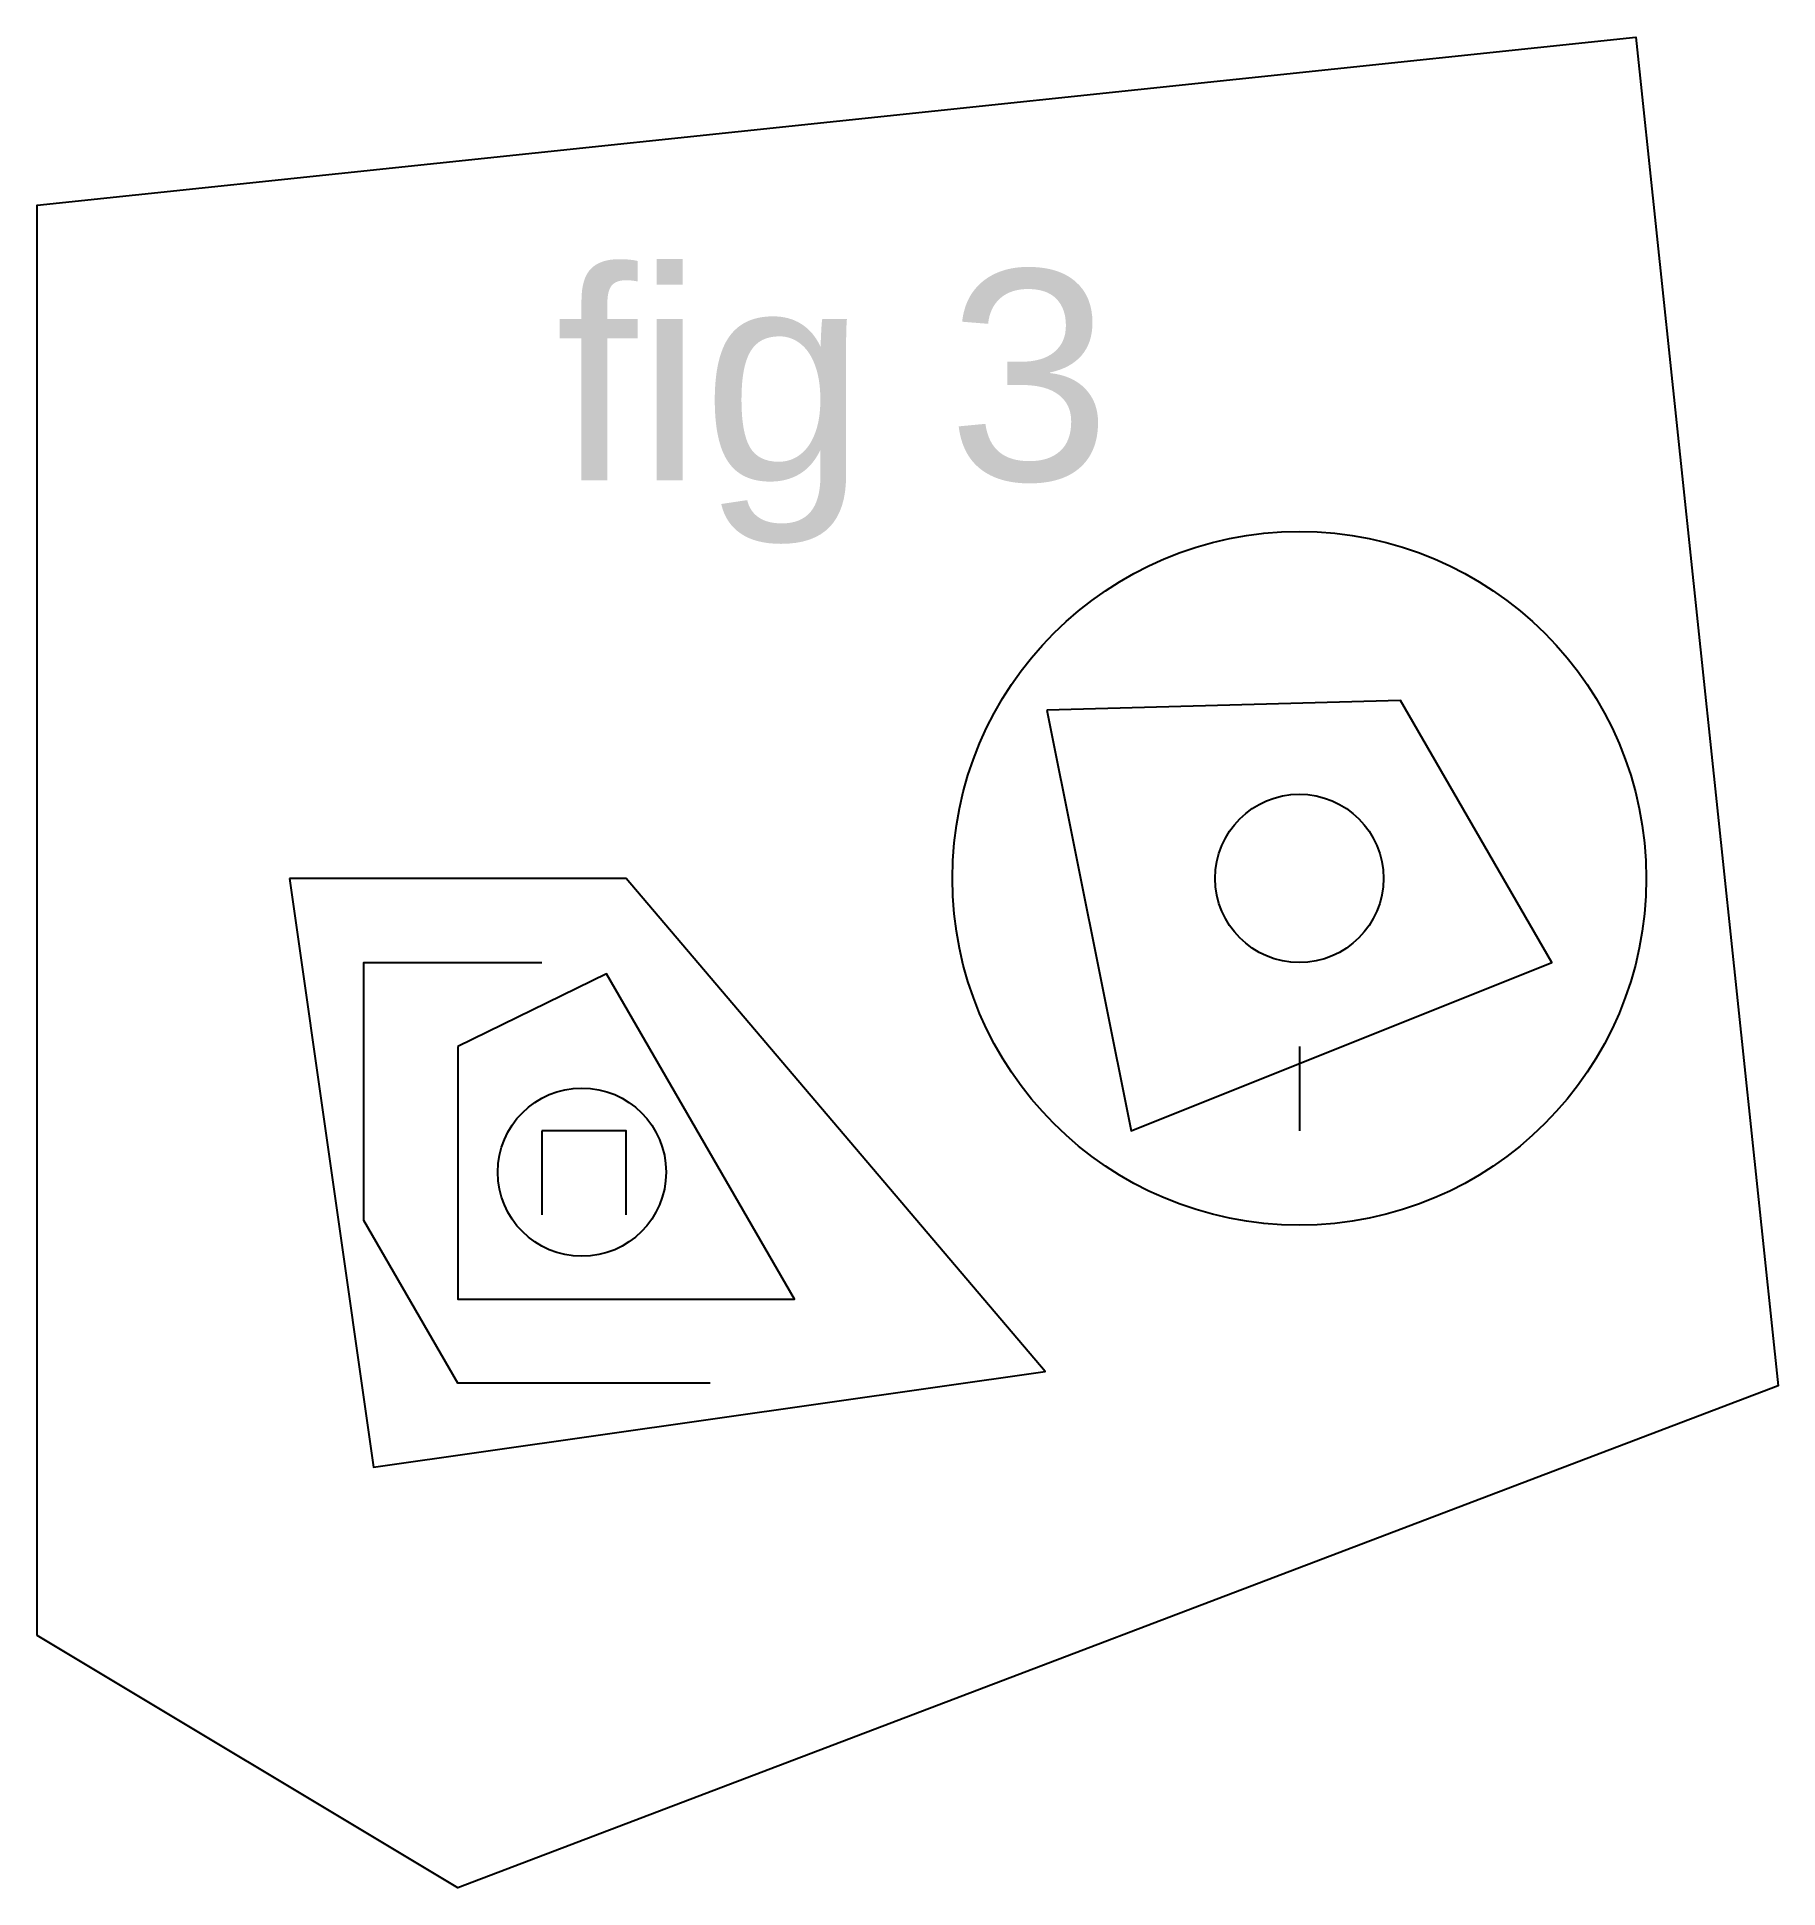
# Model space of a CAD drawing. Header units: millimetres. Extents: x -9 to 11.7, y -12 to 10.
import ezdxf

# ---------------------------------------------------------------- set-up
doc = ezdxf.new("R2010")
doc.units = ezdxf.units.MM
doc.styles.get("Standard").update_dxf_attribs({"font": 'ARIAL.TTF'})

msp = doc.modelspace()

# ---------------------------------------------------------------- linework, layer by layer
at = {"color": 5}
msp.add_line((6, -2), (6, -3), dxfattribs=at)
for points in [[(-9, -9), (-9, 8), (10, 10), (11.688, -6.033), (-4, -12), (-9, -9)], [(3, 2), (4, -3), (9, -1), (7.201, 2.116), (3, 2)], [(-6, 0), (-5, -7), (2.98, -5.86), (-2, 0), (-6, 0)], [(-4, -2), (-4, -5), (0, -5), (-2.232, -1.134), (-4, -2)]]:
    msp.add_lwpolyline(points)
at = {"color": 3}
msp.add_lwpolyline([(-1, -6), (-4, -6), (-5.116, -4.067), (-5.116, -1), (-3, -1)], dxfattribs=at)
at = {"color": 1}
for points in [[(-3, -3), (-3, -4)], [(-2, -4), (-2, -3), (-3, -3)]]:
    msp.add_lwpolyline(points, dxfattribs=at)
at = {"color": 5}
msp.add_circle((6, 0), 4.123, dxfattribs=at)
at = {"color": 3}
msp.add_circle((6, 0), 1, dxfattribs=at)
at = {"color": 1}
msp.add_circle((-2.525, -3.492), 1, dxfattribs=at)

# ---------------------------------------------------------------- texts
at = {"insert": (-2.839, 7.23), "char_height": 2.5, "attachment_point": 1}
msp.add_mtext_dynamic_manual_height_columns('fig 3', width=6.94438, gutter_width=12.5, heights=[0], dxfattribs=at)

doc.saveas('drawing.dxf')
